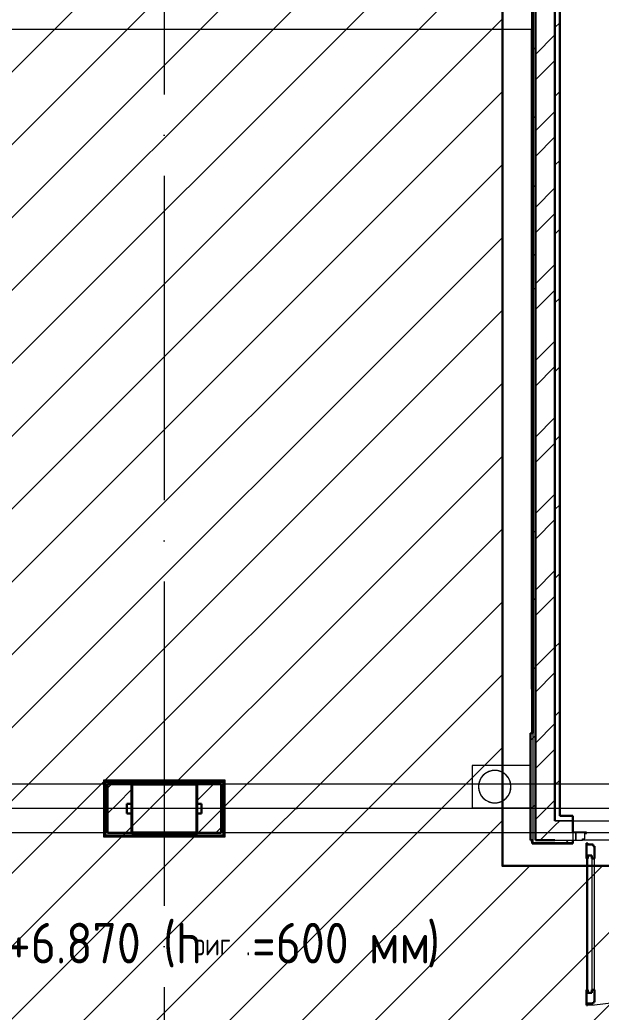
# Model space of a CAD drawing. Header units: millimetres. Extents: x -259809 to 472825, y -397243 to 31861.
# Drawn here: x 111737 to 115316, y -363967 to -357852 of the extents above; entities that cross this region are included whole.
import ezdxf

# ---------------------------------------------------------------- set-up
doc = ezdxf.new("R2010")
doc.units = ezdxf.units.MM
doc.linetypes.add('ADSK_Линия сетки', pattern=[25, 20, -2.5, 0, -2.5])
doc.linetypes.add('ADSK_Сверху', pattern=[450, 300, -150])
for name, color, linetype, lineweight in [('Аннотация', 252, 'Continuous', 18), ('Двери', 252, 'Continuous', 9), ('Линии', 7, 'Continuous', 9), ('лс', 5, 'Continuous', 30), ('Несущие колонны', 252, 'Continuous', 18), ('Ограждение', 252, 'Continuous', 9), ('Оси', 252, 'Continuous', 9), ('Перекрытие', 252, 'Continuous', 18), ('Сантехника', 252, 'Continuous', 18), ('Стены наружные', 252, 'Continuous', 18), ('Стены штриховка', 7, 'Continuous', 9)]:
    doc.layers.add(name, color=color, linetype=linetype, lineweight=lineweight)
doc.layers.add('Двери открывание', color=7, linetype='Continuous', lineweight=9, true_color=0xc0c0c0)
doc.styles.add('GOST Common_2', font='', dxfattribs={"width": 0.9, "height": 250})
doc.styles.add('GOST Common_4', font='', dxfattribs={"height": 7})
doc.styles.get('GOST Common_2').set_extended_font_data('GOST type B')
doc.styles.get('GOST Common_4').set_extended_font_data('GOST 2.304 type A')

# ---------------------------------------------------------------- blocks, each defined once
blk = doc.blocks.new('2 этаж')
at = {"layer": 'Двери', "color": 251, "true_color": 0x636466}
for p, q in [((114991, -10184.3), (114991, -10234.3)), ((115011, -10184.3), (114991, -10184.3)), ((115011, -10234.3), (115011, -10184.3)), ((115075, -10184.3), (115011, -10184.3)), ((115011, -10184.3), (115011, -10234.3)), ((115066, -10226.3), (115066, -10192.3)), ((115066, -10192.3), (115075, -10192.3)), ((115075, -10192.3), (115075, -10184.3)), ((114991, -10234.3), (115011, -10234.3)), ((115011, -10234.3), (115052, -10234.3)), ((115052, -10234.3), (115052, -10226.3)), ((115052, -10226.3), (115066, -10226.3)), ((115084, -10328.3), (115108, -10328.3)), ((115084, -11174.3), (115084, -10328.3)), ((115108, -10328.3), (115108, -11174.3)), ((115075, -10346.3), (115075, -11156.3)), ((115125, -11156.3), (115125, -10346.3)), ((115108, -11174.3), (115084, -11174.3))]:
    blk.add_line(p, q, dxfattribs=at)
at = {"layer": 'Двери', "color": 251, "lineweight": 30, "true_color": 0x636466}
for p, q in [((115083, -10252.3), (115075, -10252.3)), ((115075, -10252.3), (115075, -10346.3)), ((115083, -10261.3), (115083, -10252.3)), ((115117, -10261.3), (115083, -10261.3)), ((115117, -10270.3), (115117, -10261.3)), ((115125, -10270.3), (115117, -10270.3)), ((115125, -10346.3), (115125, -10270.3)), ((115084, -10328.3), (115084, -10346.3)), ((115108, -10328.3), (115084, -10328.3)), ((115108, -10346.3), (115108, -10328.3)), ((115084, -10346.3), (115075, -10346.3)), ((115125, -10346.3), (115108, -10346.3)), ((115075, -11156.3), (115075, -11250.3)), ((115084, -11156.3), (115075, -11156.3)), ((115084, -11174.3), (115084, -11156.3)), ((115108, -11174.3), (115084, -11174.3)), ((115108, -11156.3), (115108, -11174.3)), ((115125, -11156.3), (115108, -11156.3)), ((115125, -11232.3), (115125, -11156.3)), ((115075, -11250.3), (115083, -11250.3)), ((115083, -11250.3), (115083, -11241.3)), ((115083, -11241.3), (115117, -11241.3)), ((115117, -11241.3), (115117, -11232.3)), ((115117, -11232.3), (115125, -11232.3))]:
    blk.add_line(p, q, dxfattribs=at)
at = {"layer": 'Двери открывание', "color": 251, "true_color": 0x636466}
blk.add_arc((115057, -10252.3), 998, 271.03345, 0, dxfattribs=at)
at = {"layer": 'Линии', "color": 251, "linetype": 'ADSK_Сверху', "ltscale": 100, "true_color": 0x636466}
for p, q in [((117881, -9889.3), (107016, -9889.3)), ((117881, -10189.3), (107016, -10189.3))]:
    blk.add_line(p, q, dxfattribs=at)
at = {"layer": 'Несущие колонны', "color": 251, "lineweight": 40, "true_color": 0x636466}
for p, q in [((112276, -10189.3), (112276, -9889.3)), ((112276, -9889.3), (112676, -9889.3)), ((112676, -9889.3), (112276, -9889.3)), ((112276, -9889.3), (112276, -10189.3)), ((112676, -9889.3), (112676, -10189.3)), ((112676, -10189.3), (112676, -9889.3)), ((112676, -10189.3), (112276, -10189.3)), ((112276, -10189.3), (112676, -10189.3))]:
    blk.add_line(p, q, dxfattribs=at)
at = {"layer": 'Ограждение', "color": 251, "true_color": 0x636466}
for p, q in [((114741, -5239.3), (107041, -5239.3)), ((114736, -5239.3), (114736, -9304.3)), ((114741, -9304.3), (114736, -9304.3)), ((112106, -9869.3), (112101, -9864.3)), ((112101, -9864.3), (112101, -10214.3)), ((112851, -9864.3), (112101, -9864.3)), ((112851, -9864.3), (112846, -9869.3)), ((112851, -10214.3), (112851, -9864.3)), ((112106, -10209.3), (112101, -10214.3)), ((112846, -10209.3), (112851, -10214.3)), ((112101, -10214.3), (112851, -10214.3))]:
    blk.add_line(p, q, dxfattribs=at)
at = {"layer": 'Оси', "color": 251, "linetype": 'ADSK_Линия сетки', "ltscale": 100, "true_color": 0x636466}
for p, q in [((112476, -1139.3), (112476, -32265.4)), ((170543.3, -10039.3), (93565.9, -10039.3))]:
    blk.add_line(p, q, dxfattribs=at)
at = {"layer": 'Перекрытие', "color": 251, "ltscale": 100, "true_color": 0x636466}
for p, q in [((112101, -10039.3), (107046, -10039.3)), ((114731, -10039.3), (112851, -10039.3))]:
    blk.add_line(p, q, dxfattribs=at)
at = {"layer": 'Сантехника', "color": 251, "true_color": 0x636466}
for p, q in [((114731, -9774.3), (114371, -9774.3)), ((114371, -9774.3), (114371, -10034.3)), ((114371, -10034.3), (114731, -10034.3))]:
    blk.add_line(p, q, dxfattribs=at)
at = {"layer": 'Сантехника', "color": 251, "true_color": 0x636466, "flags": 128}
for points in [[(114611, -9904.3), (114610.9, -9900.3), (114610.7, -9896.3), (114610.3, -9892.3), (114609.7, -9888.3), (114609, -9884.4), (114608.1, -9880.5), (114607.1, -9876.6), (114605.9, -9872.8), (114604.6, -9869), (114603.1, -9865.3), (114601.5, -9861.7), (114599.7, -9858.1), (114597.8, -9854.6), (114595.7, -9851.1), (114593.5, -9847.8), (114591.2, -9844.5), (114588.8, -9841.4), (114586.2, -9838.3), (114583.5, -9835.4), (114580.7, -9832.5), (114577.8, -9829.8), (114574.7, -9827.2), (114571.6, -9824.7), (114568.4, -9822.3), (114565, -9820.1), (114561.6, -9818), (114558.1, -9816.1), (114554.6, -9814.2), (114550.9, -9812.6), (114547.2, -9811), (114543.5, -9809.7), (114539.7, -9808.5), (114535.8, -9807.4), (114531.9, -9806.5), (114528, -9805.7), (114524, -9805.1), (114520.1, -9804.7), (114516.1, -9804.4), (114512.1, -9804.3), (114508.1, -9804.3), (114504.1, -9804.5), (114500.1, -9804.8), (114496.1, -9805.4), (114492.2, -9806), (114488.3, -9806.9), (114484.4, -9807.9), (114480.6, -9809), (114476.8, -9810.3), (114473.1, -9811.7), (114469.4, -9813.3), (114465.8, -9815.1), (114462.3, -9816.9), (114458.8, -9819), (114455.4, -9821.1), (114452.2, -9823.4), (114449, -9825.8), (114445.9, -9828.4), (114442.9, -9831), (114440, -9833.8), (114437.3, -9836.7), (114434.6, -9839.7), (114432.1, -9842.8), (114429.7, -9846), (114427.4, -9849.3), (114425.3, -9852.7), (114423.3, -9856.2), (114421.5, -9859.7), (114419.8, -9863.3), (114418.2, -9867), (114416.8, -9870.8), (114415.5, -9874.5), (114414.4, -9878.4), (114413.5, -9882.3), (114412.7, -9886.2), (114412, -9890.1), (114411.5, -9894.1), (114411.2, -9898.1), (114411, -9902.1), (114411, -9904.3)], [(114411, -9904.3), (114411.1, -9908.3), (114411.3, -9912.2), (114411.7, -9916.2), (114412.3, -9920.2), (114413, -9924.1), (114413.9, -9928), (114414.9, -9931.9), (114416.1, -9935.7), (114417.4, -9939.5), (114418.9, -9943.2), (114420.5, -9946.8), (114422.3, -9950.4), (114424.2, -9953.9), (114426.3, -9957.4), (114428.5, -9960.7), (114430.8, -9964), (114433.2, -9967.1), (114435.8, -9970.2), (114438.5, -9973.1), (114441.3, -9976), (114444.3, -9978.7), (114447.3, -9981.3), (114450.4, -9983.8), (114453.7, -9986.2), (114457, -9988.4), (114460.4, -9990.5), (114463.9, -9992.4), (114467.4, -9994.3), (114471.1, -9995.9), (114474.8, -9997.5), (114478.5, -9998.8), (114482.3, -10000.1), (114486.2, -10001.1), (114490.1, -10002), (114494, -10002.8), (114498, -10003.4), (114501.9, -10003.8), (114505.9, -10004.1), (114509.9, -10004.2), (114513.9, -10004.2), (114517.9, -10004), (114521.9, -10003.7), (114525.9, -10003.1), (114529.8, -10002.5), (114533.7, -10001.6), (114537.6, -10000.7), (114541.4, -9999.5), (114545.2, -9998.2), (114549, -9996.8), (114552.6, -9995.2), (114556.2, -9993.4), (114559.8, -9991.6), (114563.2, -9989.5), (114566.6, -9987.4), (114569.9, -9985.1), (114573, -9982.7), (114576.1, -9980.1), (114579.1, -9977.5), (114582, -9974.7), (114584.7, -9971.8), (114587.4, -9968.8), (114589.9, -9965.7), (114592.3, -9962.5), (114594.6, -9959.2), (114596.7, -9955.8), (114598.7, -9952.3), (114600.5, -9948.8), (114602.2, -9945.2), (114603.8, -9941.5), (114605.2, -9937.8), (114606.5, -9934), (114607.6, -9930.1), (114608.6, -9926.2), (114609.4, -9922.3), (114610, -9918.4), (114610.5, -9914.4), (114610.8, -9910.4), (114611, -9906.4), (114611, -9904.3)]]:
    blk.add_lwpolyline(points, dxfattribs=at)
at = {"layer": 'Сантехника', "color": 251, "true_color": 0x636466}
for start, end in [(0, 180), (180, 0)]:
    blk.add_arc((114511, -9904.3), 100, start, end, dxfattribs=at)
at = {"layer": 'Стены наружные', "color": 251, "lineweight": 30, "true_color": 0x636466}
for p, q in [((114881, -3839.3), (114881, -10114.3)), ((114911, -10084.3), (114911, -3869.3)), ((114741, -4024.3), (114741, -9574.3)), ((114746, -9574.3), (114746, -4019.3)), ((114761, -4014.3), (114761, -10234.3)), ((114731, -9574.3), (114731, -10234.3)), ((114741, -9574.3), (114731, -9574.3)), ((112846, -9869.3), (112106, -9869.3)), ((112106, -9869.3), (112106, -10209.3)), ((112841, -9874.3), (112111, -9874.3)), ((112111, -9874.3), (112111, -10204.3)), ((112126, -9889.3), (112276, -9889.3)), ((112126, -10189.3), (112126, -9889.3)), ((112676, -9889.3), (112826, -9889.3)), ((112826, -10189.3), (112826, -9889.3)), ((112841, -10204.3), (112841, -9874.3)), ((112846, -10209.3), (112846, -9869.3)), ((112246, -10009.3), (112276, -10009.3)), ((112246, -10069.3), (112246, -10009.3)), ((112676, -10009.3), (112706, -10009.3)), ((112706, -10009.3), (112706, -10069.3)), ((112276, -10069.3), (112246, -10069.3)), ((112706, -10069.3), (112676, -10069.3)), ((114991, -10084.3), (114911, -10084.3)), ((114991, -10114.3), (114991, -10084.3)), ((114991, -10184.3), (114991, -10114.3)), ((112106, -10209.3), (112846, -10209.3)), ((112111, -10204.3), (112841, -10204.3)), ((112276, -10189.3), (112126, -10189.3)), ((112826, -10189.3), (112676, -10189.3)), ((114731, -10234.3), (114741, -10234.3)), ((114741, -10234.3), (114741, -10254.3)), ((114741, -10254.3), (114991, -10254.3)), ((114761, -10234.3), (114881, -10234.3)), ((114991, -10254.3), (114991, -10234.3))]:
    blk.add_line(p, q, dxfattribs=at)
at = {"layer": 'Стены наружные', "color": 251, "linetype": 'Continuous', "lineweight": 9, "true_color": 0x636466}
for p, q in [((114881, -5226.8), (114910.9, -5197)), ((114741, -5225.4), (114746, -5220.4)), ((114741, -5296.1), (114746, -5291.1)), ((114761, -5392.4), (114881, -5272.4)), ((114741, -5366.8), (114746, -5361.8)), ((114746, -5361.8), (114761, -5346.8)), ((114741, -5437.6), (114746, -5432.6)), ((114761, -5549.6), (114881, -5429.6)), ((114741, -5508.3), (114746, -5503.3)), ((114741, -5579), (114746, -5574)), ((114881, -5651.1), (114910.9, -5621.2)), ((114741, -5649.7), (114746, -5644.7)), ((114741, -5720.4), (114746, -5715.4)), ((114761, -5863.9), (114881, -5743.9)), ((114741, -5791.1), (114746, -5786.1)), ((114746, -5786.1), (114761, -5771.1)), ((114741, -5861.8), (114746, -5856.8)), ((114741, -5932.5), (114746, -5927.5)), ((114761, -6021.1), (114881, -5901.1)), ((114741, -6003.2), (114746, -5998.2)), ((114881, -6075.4), (114910.9, -6045.5)), ((114741, -6073.9), (114746, -6068.9)), ((114741, -6144.7), (114746, -6139.7)), ((114741, -6215.4), (114746, -6210.4)), ((114746, -6210.4), (114761, -6195.4)), ((114761, -6335.4), (114881, -6215.4)), ((114741, -6286.1), (114746, -6281.1)), ((114741, -6356.8), (114746, -6351.8)), ((114761, -6492.5), (114881, -6372.5)), ((114741, -6427.5), (114746, -6422.5)), ((114881, -6499.6), (114910.9, -6469.7)), ((114741, -6498.2), (114746, -6493.2)), ((114741, -6568.9), (114746, -6563.9)), ((114741, -6639.6), (114746, -6634.6)), ((114746, -6634.6), (114761, -6619.6)), ((114741, -6710.3), (114746, -6705.3)), ((114761, -6806.8), (114881, -6686.8)), ((114741, -6781.1), (114746, -6776.1)), ((114741, -6851.8), (114746, -6846.8)), ((114761, -6964), (114881, -6844)), ((114881, -6923.9), (114910.9, -6894)), ((114741, -6922.5), (114746, -6917.5)), ((114741, -6993.2), (114746, -6988.2)), ((114741, -7063.9), (114746, -7058.9)), ((114741, -7134.6), (114746, -7129.6)), ((114741, -7205.3), (114746, -7200.3)), ((114761, -7278.3), (114881, -7158.3)), ((114741, -7276), (114746, -7271)), ((114761, -7435.5), (114881, -7315.5)), ((114881, -7348.2), (114910.9, -7318.2)), ((114741, -7346.7), (114746, -7341.7)), ((114741, -7417.5), (114746, -7412.5)), ((114741, -7488.2), (114746, -7483.2)), ((114741, -7558.9), (114746, -7553.9)), ((114741, -7629.6), (114746, -7624.6)), ((114761, -7749.8), (114881, -7629.8)), ((114741, -7700.3), (114746, -7695.3)), ((114881, -7772.4), (114910.9, -7742.5)), ((114741, -7771), (114746, -7766)), ((114761, -7906.9), (114881, -7786.9)), ((114741, -7841.7), (114746, -7836.7)), ((114741, -7912.4), (114746, -7907.4)), ((114741, -7983.1), (114746, -7978.1)), ((114741, -8053.8), (114746, -8048.8)), ((114741, -8124.6), (114746, -8119.6)), ((114761, -8221.2), (114881, -8101.2)), ((114741, -8195.3), (114746, -8190.3)), ((114881, -8196.7), (114911, -8166.7)), ((114741, -8266), (114746, -8261)), ((114761, -8378.4), (114881, -8258.4)), ((114741, -8336.7), (114746, -8331.7)), ((114741, -8407.4), (114746, -8402.4)), ((114741, -8478.1), (114746, -8473.1)), ((114741, -8548.8), (114746, -8543.8)), ((114741, -8619.5), (114746, -8614.5)), ((114761, -8692.7), (114881, -8572.7)), ((114881, -8621), (114911, -8591)), ((114741, -8690.2), (114746, -8685.2)), ((114746, -8756), (114761, -8741)), ((114761, -8849.8), (114881, -8729.8)), ((114741, -8761), (114746, -8756)), ((114741, -8831.7), (114746, -8826.7)), ((114741, -8902.4), (114746, -8897.4)), ((114741, -8973.1), (114746, -8968.1)), ((114741, -9043.8), (114746, -9038.8)), ((114761, -9164.2), (114881, -9044.2)), ((114881, -9045.2), (114911, -9015.2)), ((114741, -9114.5), (114746, -9109.5)), ((114746, -9180.2), (114761, -9165.2)), ((114741, -9185.2), (114746, -9180.2)), ((114761, -9321.3), (114881, -9201.3)), ((114741, -9255.9), (114746, -9250.9)), ((114741, -9326.6), (114746, -9321.6)), ((114741, -9397.3), (114746, -9392.3)), ((114741, -9468.1), (114746, -9463.1)), ((114881, -9469.5), (114911, -9439.5)), ((114741, -9538.8), (114746, -9533.8)), ((114761, -9635.6), (114881, -9515.6)), ((114746, -9604.5), (114761, -9589.5)), ((114731, -9619.5), (114746, -9604.5)), ((114761, -9792.8), (114881, -9672.8)), ((112126, -9913.3), (112150.1, -9889.3)), ((112142.8, -9874.3), (112147.8, -9869.3)), ((112213.5, -9874.3), (112218.5, -9869.3)), ((112284.2, -9874.3), (112289.2, -9869.3)), ((112339.9, -9889.3), (112354.9, -9874.3)), ((112354.9, -9874.3), (112359.9, -9869.3)), ((112425.6, -9874.3), (112430.6, -9869.3)), ((112496.3, -9874.3), (112501.3, -9869.3)), ((112567, -9874.3), (112572, -9869.3)), ((112637.8, -9874.3), (112642.8, -9869.3)), ((112676, -9991.9), (112778.7, -9889.3)), ((112708.5, -9874.3), (112713.5, -9869.3)), ((112764.2, -9889.3), (112779.2, -9874.3)), ((112779.2, -9874.3), (112784.2, -9869.3)), ((112841, -9883.1), (112846, -9878.1)), ((114881, -9893.7), (114911, -9863.8)), ((112106, -9911), (112111, -9906)), ((112187.2, -10009.3), (112276, -9920.5)), ((112841, -9953.8), (112846, -9948.8)), ((112106, -9981.7), (112111, -9976.7)), ((112126, -10070.5), (112187.2, -10009.3)), ((112841, -10024.6), (112846, -10019.6)), ((114746, -10028.7), (114761, -10013.7)), ((114761, -10107.1), (114881, -9987.1)), ((112106, -10052.5), (112111, -10047.5)), ((114731, -10043.7), (114746, -10028.7)), ((112106, -10123.2), (112111, -10118.2)), ((112111, -10118.2), (112126, -10103.2)), ((112841, -10095.3), (112846, -10090.3)), ((114791, -10234.3), (114881, -10144.2)), ((114881, -10144.2), (114911, -10114.3)), ((112106, -10193.9), (112111, -10188.9)), ((112161.3, -10209.3), (112166.3, -10204.3)), ((112232, -10209.3), (112237, -10204.3)), ((112302.8, -10209.3), (112307.8, -10204.3)), ((112373.5, -10209.3), (112378.5, -10204.3)), ((112444.2, -10209.3), (112449.2, -10204.3)), ((112449.2, -10204.3), (112464.2, -10189.3)), ((112514.9, -10209.3), (112519.9, -10204.3)), ((112585.6, -10209.3), (112590.6, -10204.3)), ((112656.3, -10209.3), (112661.3, -10204.3)), ((112727, -10209.3), (112732, -10204.3)), ((112793, -10189.3), (112826, -10156.2)), ((112797.7, -10209.3), (112802.7, -10204.3)), ((112841, -10166), (112846, -10161)), ((114741, -10245.9), (114746, -10240.9)), ((114803.3, -10254.3), (114808.3, -10249.3)), ((114874.1, -10254.3), (114879.1, -10249.3)), ((114944.8, -10254.3), (114949.8, -10249.3)), ((114949.8, -10249.3), (114964.8, -10234.3))]:
    blk.add_line(p, q, dxfattribs=at)
at = {"layer": 'Стены наружные', "color": 251, "true_color": 0x636466}
for p, q in [((114991, -10114.3), (116121, -10114.3)), ((116060, -10234.3), (115052, -10234.3))]:
    blk.add_line(p, q, dxfattribs=at)
at = {"layer": 'Стены штриховка', "color": 251, "true_color": 0x636466}
for p, q in [((114746, -6834.3), (114761, -6834.3)), ((114761, -8334.3), (114746, -8334.3)), ((114746, -9574.3), (114741, -9574.3)), ((114746, -9574.3), (114746, -10249.3)), ((114991, -10114.3), (114881, -10114.3)), ((114881, -10114.3), (114991, -10114.3)), ((114741, -10234.3), (114746, -10234.3)), ((114746, -10249.3), (114991, -10249.3)), ((114881, -10234.3), (114991, -10234.3))]:
    blk.add_line(p, q, dxfattribs=at)
at = {"layer": 'Аннотация', "color": 251, "true_color": 0x636466, "width": 0.9}
for s, height, style, p in [('. +6.870 (h', 250, 'GOST Common_2', (111307.3, -10993.5)), ('=600', 250, 'GOST Common_2', (113015.9, -10993.5)), (')', 250, 'GOST Common_2', (114093.4, -10993.5)), ('мм', 250, 'GOST Common_2', (113736.2, -10993.5)), ('риг', 138.75, 'GOST Common_4', (112656.8, -10944.3)), ('.', 138.8, 'GOST Common_4', (112978.3, -10944.3))]:
    blk.add_text(s, height=height, dxfattribs=dict(at, style=style)).set_placement(p)

msp = doc.modelspace()

# ---------------------------------------------------------------- hatches: boundary and pattern name
at = {"layer": 'лс', "lineweight": 5, "true_color": 0x136734}
h = msp.add_hatch(dxfattribs=at)
h.set_pattern_fill('ANSI31', color=116, scale=100)
h.set_pattern_definition([(45, (1e-11, 51444.2), (-224.5064, 224.5064), [])])
h.paths.add_polyline_path([(114708.1, -356705.1), (107360.9, -356705.1), (107360.9, -364937.8), (140023.6, -364937.8), (140023.6, -363065.6), (114708.1, -363065.6)])
edge = h.paths.add_edge_path(flags=16)
edge.add_ellipse((108631.8, -357418.2), major_axis=(911.9, 0), ratio=0.29514, start_angle=0, end_angle=360)

# ---------------------------------------------------------------- linework, layer by layer
at = {"layer": 'лс', "color": 116, "lineweight": 30, "true_color": 0x136734}
msp.add_lwpolyline([(107360.9, -364937.8), (107360.9, -356705.1), (114708.1, -356705.1), (114708.1, -363065.6), (140023.6, -363065.6), (140023.6, -364937.8)], close=True, dxfattribs=at)

# ---------------------------------------------------------------- block references
msp.add_blockref('2 этаж', (150, -352672.8))

doc.saveas('drawing.dxf')
